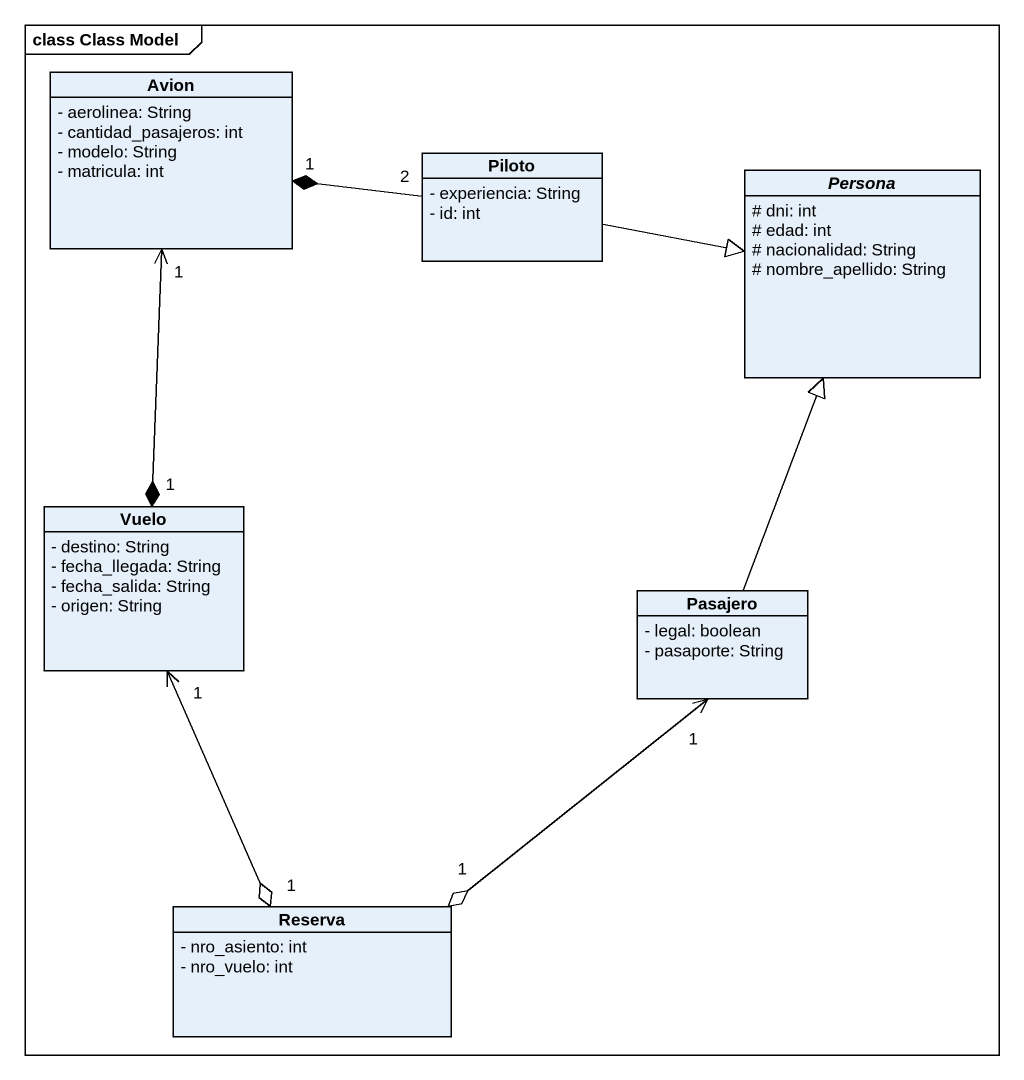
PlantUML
@startuml
mainframe class Class Model
hide circle
hide empty members
skinparam classAttributeIconSize 0
class Avion {
  - aerolinea: String
  - cantidad_pasajeros: int
  - modelo: String
  - matricula: int
}
class Piloto {
  - experiencia: String
  - id: int
}
abstract class Persona {
  # dni: int
  # edad: int
  # nacionalidad: String
  # nombre_apellido: String
}
class Vuelo {
  - destino: String
  - fecha_llegada: String
  - fecha_salida: String
  - origen: String
}
class Pasajero {
  - legal: boolean
  - pasaporte: String
}
class Reserva {
  - nro_asiento: int
  - nro_vuelo: int
}
Avion "1" <--* "1" Vuelo
Piloto "2" -left-* "1" Avion
Piloto -right-|> Persona
Vuelo "1" <--o "1" Reserva
Pasajero -up-|> Persona
Pasajero "1" <--o "1" Reserva
@enduml
